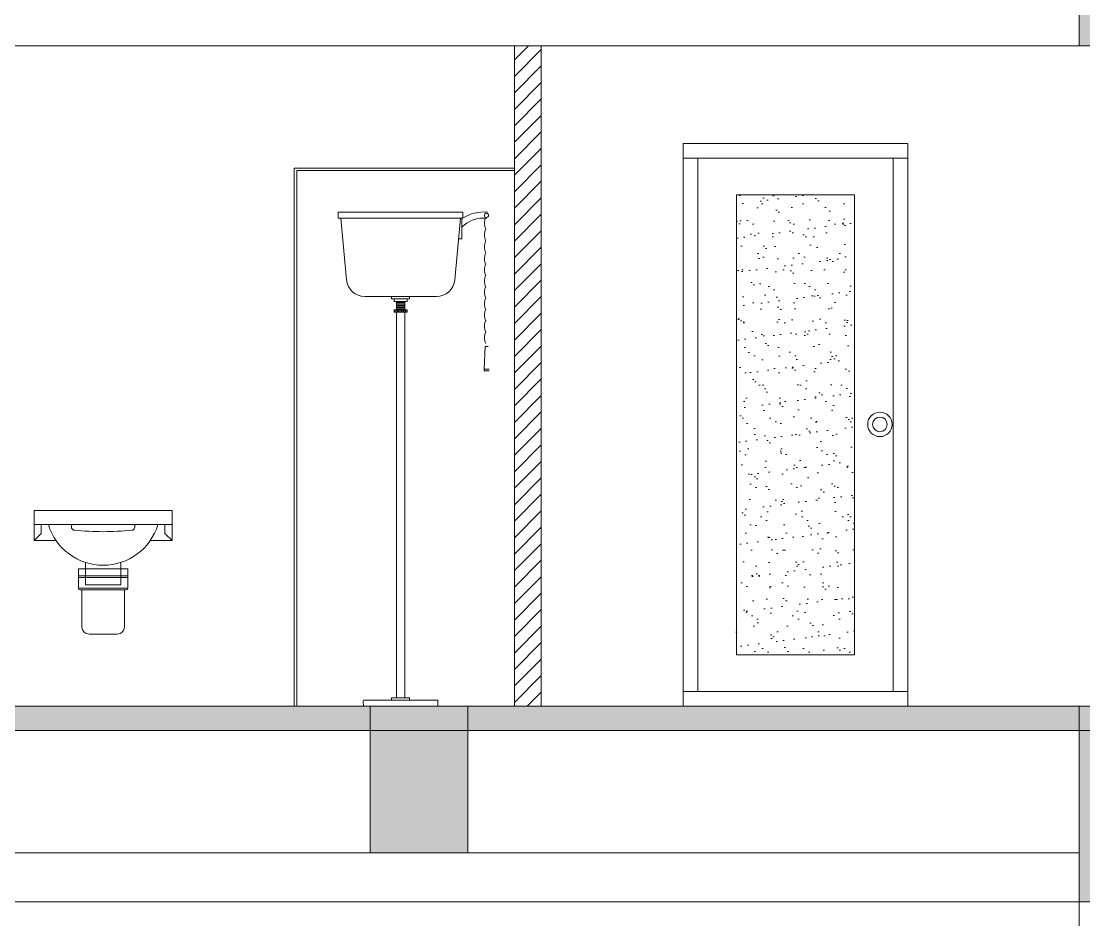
# Model space of a CAD drawing. Header units: millimetres. Extents: x -51 to 151, y -74 to 104.
# Drawn here: x 70.94 to 75.285, y -62.221 to -58.547 of the extents above; entities that cross this region are included whole.
import ezdxf

# ---------------------------------------------------------------- set-up
doc = ezdxf.new("R2010")
doc.units = ezdxf.units.MM
doc.header["$LTSCALE"] = 15
for name, color, linetype in [('Akira01', 7, 'Continuous'), ('Akira02', 8, 'Continuous'), ('G', 8, 'Continuous')]:
    doc.layers.add(name, color=color, linetype=linetype)

# ---------------------------------------------------------------- blocks, each defined once
blk = doc.blocks.new('Indoor')
at = {"lineweight": 5}
h = blk.add_hatch(dxfattribs=at)
h.set_pattern_fill('AR-SAND', color=153, scale=53.726984, style=0)
h.set_pattern_definition([(37.5, (631289.6, 71959.21), (-3.38444, 103.52243), [0, -81.66502, 0, -91.33587, 0, -87.30635]), (7.5, (631289.6, 71959.21), (95.08476, 151.6254), [0, -44.05613, 0, -73.60597, 0, -28.20667]), (327.5, (631223.515, 71959.21), (167.31345, 0.30404), [0, -26.86349, 0, -96.70857, 0, -126.25841]), (317.5, (631223.52, 71959.21), (161.51012, 47.15486), [0, -13.43175, 0, -63.39784, 0, -72.53143])])
h.paths.add_polyline_path([(662274.6, 13944), (662758.1, 13944), (662758.1, 15824.4), (662274.6, 15824.4)])
at = {"color": 7, "lineweight": 5}
for p, q in [((662976.4, 16034.4), (662056.4, 16034.4)), ((662056.4, 16034.4), (662056.4, 13734.4)), ((662976.4, 13734.4), (662976.4, 16034.4)), ((662976.4, 15974.4), (662056.4, 15974.4)), ((662116.4, 15974.4), (662116.4, 13794.4)), ((662916.4, 13794.4), (662916.4, 15974.4)), ((662274.6, 15824.4), (662274.6, 13944)), ((662758.1, 15824.4), (662274.6, 15824.4)), ((662758.1, 13944), (662758.1, 15824.4)), ((662274.6, 13944), (662758.1, 13944)), ((662056.4, 13794.4), (662976.4, 13794.4)), ((662056.4, 13734.4), (662976.4, 13734.4))]:
    blk.add_line(p, q, dxfattribs=at)
at = {"linetype": 'Continuous', "lineweight": 5}
blk.add_lwpolyline([(662758.1, 13944), (662274.6, 13944)], dxfattribs=at)
at = {"color": 7, "lineweight": 5}
for radius in [50, 30]:
    blk.add_circle((662861.5, 14886.4), radius, dxfattribs=at)
blk = doc.blocks.new('asdaw')
at = {"layer": 'Akira01', "lineweight": 9}
for p, q in [((712292.2, -38319.8), (712802.2, -38319.8)), ((712292.2, -38319.8), (712292.2, -38344.8)), ((712802.2, -38319.8), (712802.2, -38344.8)), ((712292.2, -38344.8), (712802.2, -38344.8)), ((712302.2, -38344.8), (712325.8, -38596.9)), ((712792.2, -38344.8), (712768.5, -38596.9)), ((712797.7, -38344.8), (712797.7, -38429.3)), ((712797.7, -38429.3), (712784.2, -38429.3)), ((712400.5, -38664.8), (712693.9, -38664.8)), ((712510.2, -38664.8), (712510.2, -38674.8)), ((712510.2, -38674.8), (712584.2, -38674.8)), ((712520.2, -38674.8), (712520.2, -38684.8)), ((712574.2, -38674.8), (712574.2, -38684.8)), ((712584.2, -38664.8), (712584.2, -38674.8)), ((712520.2, -38684.8), (712574.2, -38684.8)), ((712520.2, -38718.6), (712574.2, -38718.6)), ((712520.2, -38728.6), (712520.2, -38718.6)), ((712524.2, -38728.6), (712524.2, -38718.6)), ((712529.2, -38728.6), (712529.2, -38718.6)), ((712530.2, -38684.8), (712530.2, -38718.6)), ((712530.2, -38689.8), (712564.2, -38689.8)), ((712530.2, -38694.8), (712564.2, -38694.8)), ((712530.2, -38699.8), (712564.2, -38699.8)), ((712530.2, -38704.8), (712564.2, -38704.8)), ((712530.2, -38709.8), (712564.2, -38709.8)), ((712530.2, -38714.8), (712564.2, -38714.8)), ((712534.2, -38728.6), (712534.2, -38718.6)), ((712539.2, -38728.6), (712539.2, -38718.6)), ((712544.2, -38728.6), (712544.2, -38718.6)), ((712549.2, -38728.6), (712549.2, -38718.6)), ((712554.2, -38728.6), (712554.2, -38718.6)), ((712559.2, -38728.6), (712559.2, -38718.6)), ((712564.2, -38684.8), (712564.2, -38718.6)), ((712564.2, -38728.6), (712564.2, -38718.6)), ((712569.2, -38728.6), (712569.2, -38718.6)), ((712574.2, -38728.6), (712574.2, -38718.6)), ((712520.2, -38728.6), (712574.2, -38728.6)), ((712530.2, -38728.6), (712530.2, -40304.8)), ((712564.2, -38728.6), (712564.2, -40304.8)), ((712893.2, -38868.5), (712889.5, -38961.9)), ((712893.2, -38868.5), (712905.2, -38868.5)), ((712889.2, -38961.9), (712909.2, -38961.9)), ((712889.2, -38968.5), (712909.2, -38968.5)), ((712394.8, -40314.8), (712699.5, -40314.8)), ((712510.2, -40304.8), (712584.2, -40304.8)), ((712510.2, -40304.8), (712510.2, -40314.8)), ((712584.2, -40304.8), (712584.2, -40314.8)), ((712395, -40339.4), (712699.7, -40339.4))]:
    blk.add_line(p, q, dxfattribs=at)
blk.add_circle((712898.4, -38332.4), 8.69, dxfattribs=at)
for centre, radius, start, end in [((712885.2, -38465.1), 146.1, 83.3351, 124.631), ((712885.2, -38465.1), 121.1, 83.3351, 136.2581), ((712970.5, -38364.3), 79.9, 172.432, 180), ((712970.5, -38364.3), 79.9, 180, 187.568), ((712934.8, -38359.6), 43.9, 162.2161, 172.432), ((712912.5, -38352.4), 20.5, 142.2469, 162.2161), ((712970.5, -38412.8), 79.9, 172.432, 180), ((712970.5, -38412.8), 79.9, 180, 187.568), ((712934.8, -38369.1), 43.9, 187.568, 197.7839), ((712934.8, -38408), 43.9, 162.2161, 172.432), ((712912.5, -38376.2), 20.5, 197.7839, 217.7531), ((712912.5, -38400.9), 20.5, 142.2469, 162.2161), ((712970.5, -38461.7), 79.9, 172.432, 180), ((712934.8, -38417.5), 43.9, 187.568, 197.7839), ((712934.8, -38457), 43.9, 162.2161, 172.432), ((712912.5, -38424.7), 20.5, 197.7839, 217.7531), ((712912.5, -38449.8), 20.5, 142.2469, 162.2161), ((712970.5, -38461.7), 79.9, 180, 187.568), ((712970.5, -38510.6), 79.9, 172.432, 180), ((712934.8, -38466.4), 43.9, 187.568, 197.7839), ((712934.8, -38505.9), 43.9, 162.2161, 172.432), ((712912.5, -38473.6), 20.5, 197.7839, 217.7531), ((712912.5, -38498.7), 20.5, 142.2469, 162.2161), ((712970.5, -38510.6), 79.9, 180, 187.568), ((712970.5, -38555.7), 79.9, 172.432, 180), ((712934.8, -38515.4), 43.9, 187.568, 197.7839), ((712934.8, -38550.9), 43.9, 162.2161, 172.432), ((712912.5, -38522.5), 20.5, 197.7839, 217.7531), ((712912.5, -38543.8), 20.5, 142.2469, 162.2161), ((712970.5, -38555.7), 79.9, 180, 187.568), ((712934.8, -38560.4), 43.9, 187.568, 197.7839), ((712934.8, -38596.9), 43.9, 162.2161, 172.432), ((712912.5, -38567.6), 20.5, 197.7839, 217.7531), ((712912.5, -38589.8), 20.5, 142.2469, 162.2161), ((712400.5, -38589.8), 75, 185.3558, 270), ((712693.9, -38589.8), 75, 270, 354.6442), ((712970.5, -38601.7), 79.9, 172.432, 180), ((712970.5, -38601.7), 79.9, 180, 187.568), ((712934.8, -38606.4), 43.9, 187.568, 197.7839), ((712934.8, -38642), 43.9, 162.2161, 172.432), ((712912.5, -38613.6), 20.5, 197.7839, 217.7531), ((712912.5, -38634.8), 20.5, 142.2469, 162.2161), ((712970.5, -38646.7), 79.9, 172.432, 180), ((712970.5, -38646.7), 79.9, 180, 187.568), ((712934.8, -38651.5), 43.9, 187.568, 197.7839), ((712934.8, -38689.9), 43.9, 162.2161, 172.432), ((712912.5, -38658.6), 20.5, 197.7839, 217.7531), ((712912.5, -38682.7), 20.5, 142.2469, 162.2161), ((712970.5, -38694.6), 79.9, 172.432, 180), ((712970.5, -38694.6), 79.9, 180, 187.568), ((712934.8, -38699.4), 43.9, 187.568, 197.7839), ((712912.5, -38706.5), 20.5, 197.7839, 217.7531), ((712912.5, -38728.7), 20.5, 142.2469, 162.2161), ((712970.5, -38740.6), 79.9, 172.432, 180), ((712970.5, -38740.6), 79.9, 180, 187.568), ((712934.8, -38735.9), 43.9, 162.2161, 172.432), ((712934.8, -38745.4), 43.9, 187.568, 197.7839), ((712912.5, -38752.5), 20.5, 197.7839, 217.7531), ((712912.5, -38773.8), 20.5, 142.2469, 162.2161), ((712970.5, -38785.7), 79.9, 172.432, 180), ((712970.5, -38785.7), 79.9, 180, 187.568), ((712934.8, -38780.9), 43.9, 162.2161, 172.432), ((712934.8, -38790.4), 43.9, 187.568, 197.7839), ((712912.5, -38797.6), 20.5, 197.7839, 217.7531), ((712970.5, -38832.6), 79.9, 172.432, 180), ((712970.5, -38832.6), 79.9, 180, 187.568), ((712934.8, -38827.9), 43.9, 162.2161, 172.432), ((712934.8, -38837.4), 43.9, 187.568, 197.7839), ((712912.5, -38820.7), 20.5, 142.2469, 162.2161), ((712912.5, -38844.5), 20.5, 197.7839, 217.7531), ((712899.2, -38888.2), 20.6, 73.1068, 106.8932), ((712898.9, -38965.2), 10.2, 161.1788, 198.8212), ((712739.6, -40324.3), 345, 178.428, 182.5029), ((712354.7, -40324.3), 345, 357.4971, 1.572)]:
    blk.add_arc(centre, radius, start, end, dxfattribs=at)
blk = doc.blocks.new('adawwqwe')
at = {"layer": 'Akira01', "lineweight": 9}
for p, q in [((746781.7, 237250.5), (747171.7, 237250.5)), ((746781.7, 237250.5), (746781.7, 237165.5)), ((746781.7, 237250.5), (746781.7, 237165.5)), ((746781.7, 237250.5), (747171.7, 237250.5)), ((747171.7, 237250.5), (747171.7, 237165.5)), ((747171.7, 237250.5), (747171.7, 237165.5)), ((746781.7, 237210.5), (747171.7, 237210.5)), ((746781.7, 237210.5), (747171.7, 237210.5)), ((747171.7, 237165.5), (747151.7, 237185.5)), ((746843.4, 237165.5), (746781.7, 237165.5)), ((746843.4, 237165.5), (746781.7, 237165.5)), ((747110, 237165.5), (747171.7, 237165.5)), ((747110, 237165.5), (747171.7, 237165.5)), ((746926.7, 237103.4), (746926.7, 237085.5)), ((746926.7, 237103.4), (746926.7, 237085.5)), ((747026.7, 237103.4), (747026.7, 237085.5)), ((747026.7, 237103.4), (747026.7, 237085.5)), ((747046.7, 237085.5), (746906.7, 237085.5)), ((746906.7, 237085.5), (746906.7, 237030.5)), ((746906.7, 237085.5), (746906.7, 237030.5)), ((746926.7, 237085.5), (746926.7, 237040.5)), ((747026.7, 237085.5), (747026.7, 237040.5)), ((747046.7, 237085.5), (747046.7, 237030.5)), ((747046.7, 237085.5), (747046.7, 237030.5)), ((747026.7, 237040.5), (746926.7, 237040.5)), ((746916.7, 237025.5), (746916.7, 236920.5)), ((746916.7, 237025.5), (746916.7, 236920.5)), ((747036.7, 237025.5), (747036.7, 236920.5)), ((747036.7, 237025.5), (747036.7, 236920.5)), ((747016.7, 236900.5), (746936.7, 236900.5)), ((747016.7, 236900.5), (746936.7, 236900.5))]:
    blk.add_line(p, q, dxfattribs=at)
for centre, radius, start, end in [((746976.7, 237257.5), 162, 196.8528, 343.1472), ((746976.7, 237257.5), 162, 196.8528, 343.1472), ((746911.7, 237030.5), 5, 180, 270), ((746911.7, 237030.5), 5, 180, 270), ((747041.7, 237030.5), 5, 270, 0), ((747041.7, 237030.5), 5, 270, 0), ((746936.7, 236920.5), 20, 180, 270), ((746936.7, 236920.5), 20, 180, 270), ((747016.7, 236920.5), 20, 270, 0), ((747016.7, 236920.5), 20, 270, 0)]:
    blk.add_arc(centre, radius, start, end, dxfattribs=at)
at = {"layer": 'Akira02', "lineweight": 9}
for p, q in [((746781.7, 237165.5), (746801.7, 237185.5)), ((746801.7, 237210.5), (746801.7, 237185.5)), ((747151.7, 237210.5), (747151.7, 237185.5)), ((747046.7, 237085.5), (746906.7, 237085.5)), ((747046.7, 237065.5), (746906.7, 237065.5)), ((747046.7, 237060.5), (746906.7, 237060.5)), ((747046.7, 237030.5), (746906.7, 237030.5)), ((747041.7, 237025.5), (746911.7, 237025.5)), ((747041.7, 237025.5), (746911.7, 237025.5))]:
    blk.add_line(p, q, dxfattribs=at)
for centre, radius, start, end in [((746896.7, 237204.5), 10, 143.1122, 264.2788), ((746976.7, 238003), 812.5, 264.2788, 275.7212), ((747056.7, 237204.5), 10, 275.7212, 36.8878)]:
    blk.add_arc(centre, radius, start, end, dxfattribs=at)

msp = doc.modelspace()

# ---------------------------------------------------------------- hatches: boundary and pattern name
at = {"linetype": 'Continuous', "lineweight": 13}
h = msp.add_hatch(color=256, dxfattribs=at)
h.dxf.hatch_style = 1
h.paths.add_polyline_path([(75.2663, -58.6473), (75.8663, -58.6473), (75.8663, -57.8473), (75.2663, -57.8473)])
at = {"linetype": 'Continuous', "lineweight": 13, "true_color": 0xb64b2b}
h = msp.add_hatch(dxfattribs=at)
h.set_pattern_fill('ANSI31', color=15, scale=0.015)
h.set_pattern_definition([(45, (-640.055973, -59.80791), (-0.0336759605, 0.0336759605), [])])
h.paths.add_polyline_path([(69.4863, -60.5473), (69.2663, -60.5473), (69.2663, -61.3473), (69.4863, -61.3473)])
h.paths.add_polyline_path([(69.4863, -58.6473), (69.2663, -58.6473), (69.2663, -58.8473), (69.3163, -58.8473), (69.4863, -58.8473)])
h.paths.add_polyline_path([(73.0663, -58.6473), (72.9563, -58.6473), (72.9563, -61.3473), (73.0663, -61.3473)])
h.paths.add_polyline_path([(80.7363, -58.6473), (80.6263, -58.6473), (80.6263, -58.9473), (80.7363, -58.9473)])
h.paths.add_polyline_path([(89.5063, -58.6473), (89.3963, -58.6473), (89.3963, -58.9473), (89.5063, -58.9473)])
h.paths.add_polyline_path([(97.1763, -58.6473), (97.0663, -58.6473), (97.0663, -61.3473), (97.1763, -61.3473)])
h.paths.add_polyline_path([(100.8663, -60.5473), (100.8163, -60.5473), (100.6463, -60.5473), (100.6463, -61.3473), (100.8663, -61.3473)])
h.paths.add_polyline_path([(100.8663, -58.6473), (100.6463, -58.6473), (100.6463, -58.8473), (100.8663, -58.8473)])
at = {"linetype": 'Continuous', "lineweight": 13}
h = msp.add_hatch(color=256, dxfattribs=at)
h.dxf.hatch_style = 1
h.paths.add_polyline_path([(69.2663, -61.3473), (69.2663, -61.4473), (100.8663, -61.4473), (100.8663, -61.5473), (100.8663, -61.3473)])
h = msp.add_hatch(color=256, dxfattribs=at)
h.dxf.hatch_style = 1
h.paths.add_polyline_path([(72.3663, -61.9473), (72.7663, -61.9473), (72.7663, -61.3473), (72.3663, -61.3473)])
h = msp.add_hatch(color=256, dxfattribs=at)
h.dxf.hatch_style = 1
h.paths.add_polyline_path([(72.3663, -61.9473), (72.7663, -61.9473), (72.7663, -61.3473), (72.3663, -61.3473)])
h = msp.add_hatch(color=256, dxfattribs=at)
h.dxf.hatch_style = 1
h.paths.add_polyline_path([(75.2663, -62.1473), (75.8663, -62.1473), (75.8663, -61.3473), (75.2663, -61.3473)])
h = msp.add_hatch(color=256, dxfattribs=at)
h.dxf.hatch_style = 1
h.paths.add_polyline_path([(75.2663, -62.1473), (75.8663, -62.1473), (75.8663, -61.3473), (75.2663, -61.3473)])

# ---------------------------------------------------------------- linework, layer by layer
for points in [[(75.2663, -58.6473), (75.8663, -58.6473), (75.8663, -57.8473), (75.2663, -57.8473)], [(72.9563, -61.3473), (73.0663, -61.3473), (73.0663, -58.6473), (72.9563, -58.6473)], [(72.3663, -61.9473), (72.7663, -61.9473), (72.7663, -61.3473), (72.3663, -61.3473)], [(72.3663, -61.9473), (72.7663, -61.9473), (72.7663, -61.3473), (72.3663, -61.3473)], [(75.2663, -62.1473), (75.8663, -62.1473), (75.8663, -61.3473), (75.2663, -61.3473)], [(75.2663, -62.1473), (75.8663, -62.1473), (75.8663, -61.3473), (75.2663, -61.3473)]]:
    msp.add_lwpolyline(points, close=True, dxfattribs=at)
for points in [[(69.8663, -58.6473), (75.2663, -58.6473)], [(69.2663, -61.3473), (100.8663, -61.3473)], [(69.2663, -61.3473), (100.8663, -61.3473)], [(72.3663, -61.3473), (72.5863, -61.3473)], [(100.8663, -61.4473), (69.2663, -61.4473)], [(100.8663, -61.4473), (69.2663, -61.4473)], [(69.8663, -61.9473), (75.2663, -61.9473)], [(69.8663, -61.9473), (75.2663, -61.9473)], [(69.8663, -62.1473), (75.2663, -62.1473)], [(69.8663, -62.1473), (75.2663, -62.1473)], [(72.5863, -62.1473), (72.3663, -62.1473)]]:
    msp.add_lwpolyline(points, dxfattribs=at)
at = {"color": 153, "linetype": 'Continuous', "lineweight": 13}
for points in [[(72.0563, -61.3473), (72.0563, -59.1473), (72.9563, -59.1473)], [(72.0663, -61.3473), (72.0663, -59.1573), (72.9563, -59.1573)]]:
    msp.add_lwpolyline(points, dxfattribs=at)
at = {"layer": 'G', "lineweight": 0}
msp.add_line((75.2663, -71.3616), (75.2663, -62.1473), dxfattribs=at)

# ---------------------------------------------------------------- block references
at = {"linetype": 'Continuous', "lineweight": 13}
for name, p, xscale, yscale, zscale in [('Indoor', (-588.41, -75.0817), 0.001, 0.001, 0.001), ('asdaw', (-640.056, -21.0079), 0.001, 0.001, 0.001), ('adawwqwe', (-1008.1478, -403.3873), 0.001445054945055073, 0.001445054945055073, 0.001445054945055073)]:
    msp.add_blockref(name, p, dxfattribs=dict(at, xscale=xscale, yscale=yscale, zscale=zscale))

doc.saveas('drawing.dxf')
